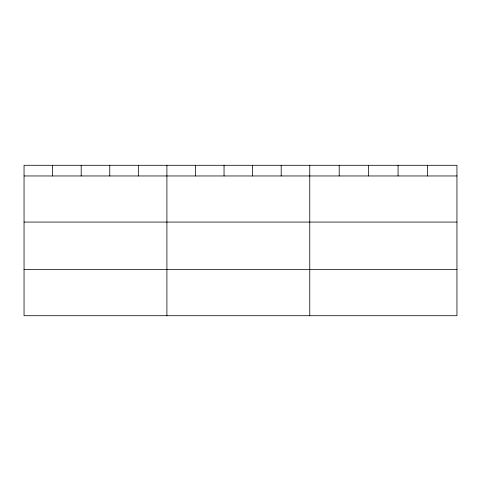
<?xml version="1.0" encoding="UTF-8"?>
<svg xmlns="http://www.w3.org/2000/svg" width="481" height="481" viewBox="0 0 481 481"><rect width="100%" height="100%" fill="white"/><g stroke="black" fill="none" stroke-linecap="round" stroke-linejoin="round"><path stroke-width="0.72" d="M456.95 222.078L456.95 165.29L24.05 165.29L24.05 315.71L456.95 315.71L456.95 222.078L24.05 222.078M24.05 175.962L456.95 175.962M24.05 269.594L456.95 269.594M427.513 165.29L427.513 175.962M398.076 165.29L398.076 175.962M368.638 165.29L368.638 175.962M339.201 165.29L339.201 175.962M309.764 165.29L309.764 315.71M281.193 165.29L281.193 175.962M252.621 165.29L252.621 175.962M224.05 165.29L224.05 175.962M195.478 165.29L195.478 175.962M166.907 165.29L166.907 315.71M138.336 165.29L138.336 175.962M109.764 165.29L109.764 175.962M81.193 165.29L81.193 175.962M52.621 165.29L52.621 175.962"/></g></svg>
